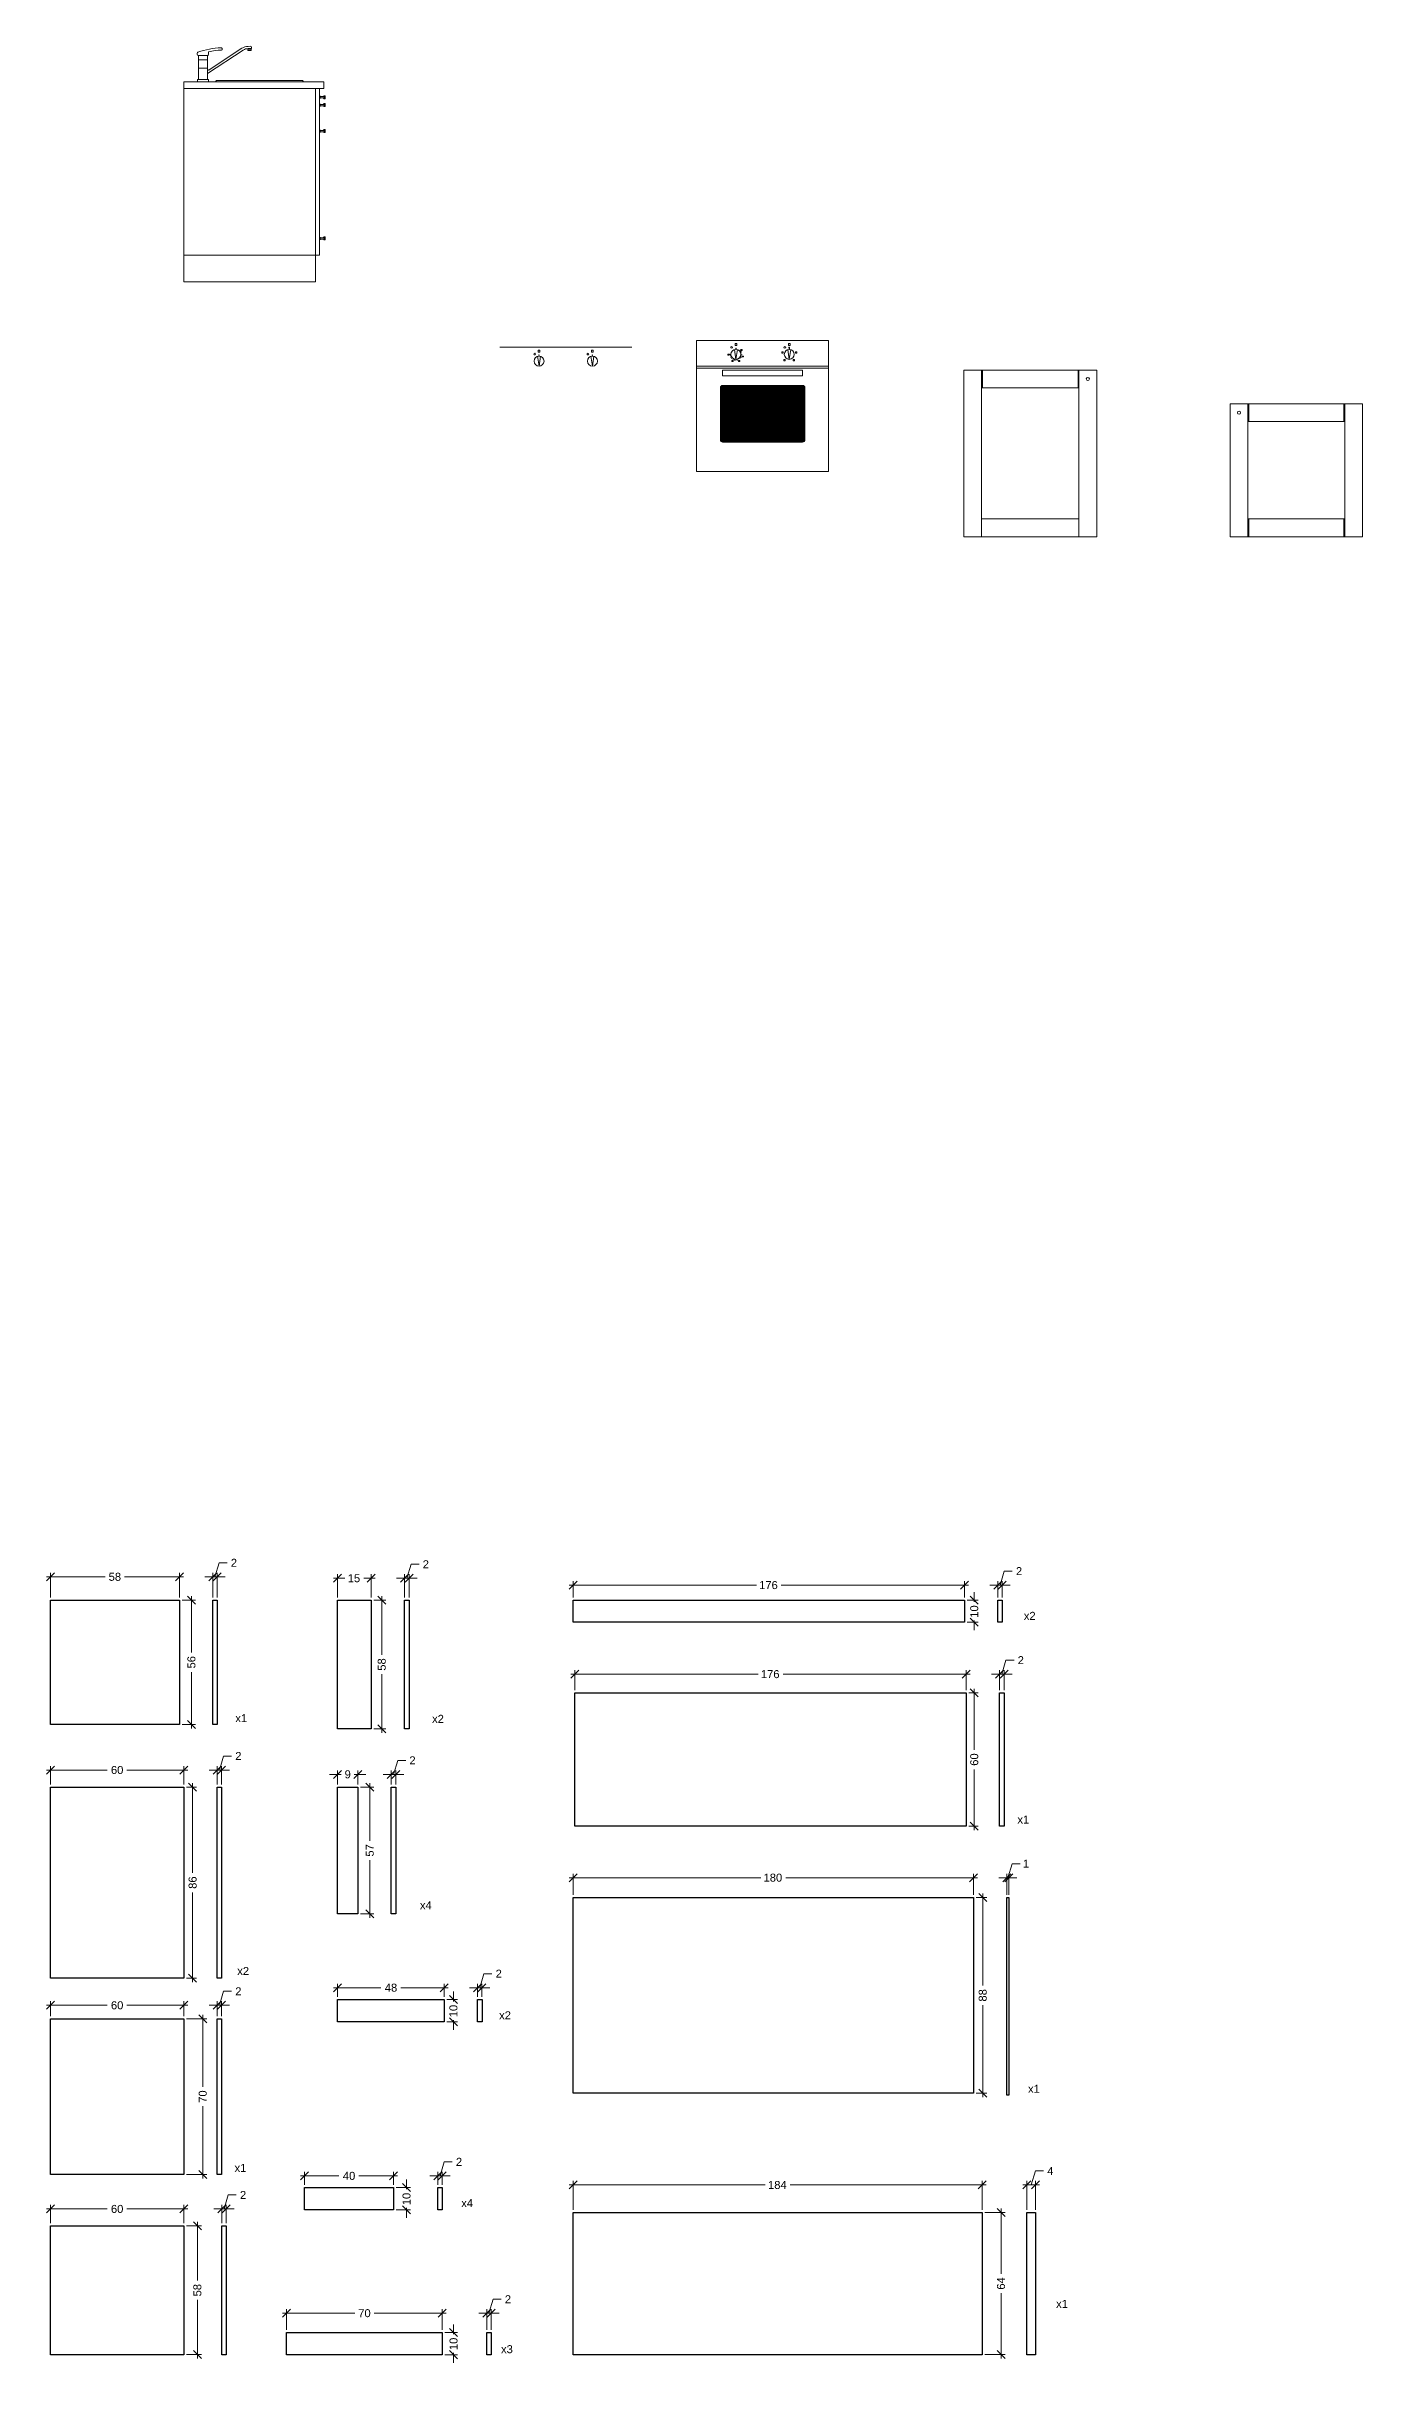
# Model space of a CAD drawing. Header units: centimetres. Extents: x -2268 to 4168, y -1681 to 1458.
# Drawn here: x 3004 to 3596, y -1667 to -624 of the extents above; entities that cross this region are included whole.
import ezdxf

# ---------------------------------------------------------------- set-up
doc = ezdxf.new("R2010")
doc.units = ezdxf.units.CM
for name, color, linetype, lineweight in [('A-SECT-PATT_Num_Penna__6_Num_Penna__6_Num_Penna__5', 5, 'Continuous', 18), ('A-SECT-PATT_Num_Penna__6_Num_Penna__6_Num_Penna__6', 6, 'Continuous', 18), ('A-SECT-PATT_Num_Penna__6_Num_Penna__6_Num_Penna__6_Num_Penna__6_Num_Penna__6_Num_Penna__6_Num_Penna__6_Num_Penna__6_Num_Penna__6_Num_Penna__6_Num_Penna__6_Num_Penna__5', 5, 'Continuous', 18), ('A-SECT-PATT_Num_Penna__6_Num_Penna__6_Num_Penna__6_Num_Penna__6_Num_Penna__6_Num_Penna__6_Num_Penna__6_Num_Penna__6_Num_Penna__6_Num_Penna__6_Num_Penna__6_Num_Penna__6', 6, 'Continuous', 18), ('A-SECT-PATT_Num_Penna__6_Num_Penna__6_Num_Penna__6_Num_Penna__6_Num_Penna__6_Num_Penna__6_Num_Penna__6_Num_Penna__6_Num_Penna__6_Num_Penna__6_Num_Penna__6_Num_Penna__6_Num_Penna__6_Num_Penna__6', 6, 'Continuous', 18), ('PDF _Geometria_Num_Penna__5', 5, 'Continuous', 18), ('PDF11_Text_Num_Penna__4', 4, 'Continuous', 18), ('PDF11_Text_Num_Penna__5', 5, 'Continuous', 18), ('PDF11_Text_Num_Penna__6', 6, 'Continuous', 18), ('PDF16_Geometry_Num_Penna__5_Num_Penna__5_Num_Penna__5_Num_Penna__5_Num_Penna__5_Num_Penna__5_Num_Penna__5_Num_Penna__5_Num_Penna__5_Num_Penna__5_Num_Penna__5_Num_Penna__5', 5, 'Continuous', 18), ('PDF16_Geometry_Num_Penna__5_Num_Penna__5_Num_Penna__5_Num_Penna__5_Num_Penna__5_Num_Penna__5_Num_Penna__5_Num_Penna__5_Num_Penna__5_Num_Penna__5_Num_Penna__5_Num_Penna__70', 70, 'Continuous', 18)]:
    doc.layers.add(name, color=color, linetype=linetype, lineweight=lineweight)
doc.layers.add('PDF3_Geometry', color=7, linetype='Continuous')
doc.layers.add('PDF3_Text', color=7, linetype='Continuous')
doc.styles.add('PDF Arial', font='Arial.ttf')

msp = doc.modelspace()

# ---------------------------------------------------------------- linework, layer by layer
at = {"layer": 'A-SECT-PATT_Num_Penna__6_Num_Penna__6_Num_Penna__5', "color": 5, "linetype": 'Continuous', "lineweight": 18}
for p, q in [((3226.0354, -768.1631), (3225.3493, -763.7702)), ((3226.0354, -768.1631), (3226.7215, -763.7702)), ((3250.0354, -768.1631), (3249.3493, -763.7702)), ((3250.0354, -768.1631), (3250.7215, -763.7702))]:
    msp.add_line(p, q, dxfattribs=at)
for centre in [(3472.8456, -773.9543), (3540.8456, -789.1543)]:
    msp.add_circle(centre, 0.7, dxfattribs=at)
at = {"layer": 'A-SECT-PATT_Num_Penna__6_Num_Penna__6_Num_Penna__6', "color": 6, "linetype": 'Continuous', "lineweight": 18}
for p, q in [((3314.5787, -765.1342), (3313.8926, -760.7414)), ((3314.5787, -765.1342), (3315.2647, -760.7414)), ((3338.5787, -765.1342), (3337.8926, -760.7414)), ((3338.5787, -765.1342), (3339.2647, -760.7414)), ((3476.8456, -769.9543), (3417.0456, -769.9543)), ((3417.0456, -769.9543), (3417.0456, -844.9543)), ((3425.0456, -769.9543), (3425.0456, -844.9543)), ((3468.8456, -769.9543), (3468.8456, -844.9543)), ((3476.8456, -769.9543), (3476.8456, -844.9543)), ((3468.8456, -777.9543), (3425.0456, -777.9543)), ((3596.4456, -785.1543), (3536.8456, -785.1543)), ((3536.8456, -785.1543), (3536.8456, -844.9543)), ((3544.8456, -785.1543), (3544.8456, -844.9543)), ((3588.4456, -785.1543), (3588.4456, -844.9543)), ((3596.4456, -785.1543), (3596.4456, -844.9543)), ((3588.4456, -793.1543), (3544.8456, -793.1543)), ((3468.8456, -836.9543), (3425.0456, -836.9543)), ((3588.4456, -836.9543), (3544.8456, -836.9543)), ((3476.8456, -844.9543), (3417.0456, -844.9543)), ((3596.4456, -844.9543), (3536.8456, -844.9543))]:
    msp.add_line(p, q, dxfattribs=at)
at = {"layer": 'A-SECT-PATT_Num_Penna__6_Num_Penna__6_Num_Penna__6_Num_Penna__6_Num_Penna__6_Num_Penna__6_Num_Penna__6_Num_Penna__6_Num_Penna__6_Num_Penna__6_Num_Penna__6_Num_Penna__5', "color": 5, "linetype": 'Continuous', "lineweight": 18}
msp.add_line((3080.9923, -639.7028), (3119.5971, -639.7028), dxfattribs=at)
msp.add_arc((3080.9923, -640.0028), 0.3, 90, 180, dxfattribs=at)
at = {"layer": 'A-SECT-PATT_Num_Penna__6_Num_Penna__6_Num_Penna__6_Num_Penna__6_Num_Penna__6_Num_Penna__6_Num_Penna__6_Num_Penna__6_Num_Penna__6_Num_Penna__6_Num_Penna__6_Num_Penna__6', "color": 6, "linetype": 'Continuous', "lineweight": 18}
for p, q in [((3066.3006, -640.2028), (3129.3006, -640.2028)), ((3066.3006, -640.2028), (3066.3006, -730.2028)), ((3129.3006, -643.2028), (3066.3006, -643.2028)), ((3125.5006, -643.2028), (3125.5006, -718.2028)), ((3127.3006, -643.2028), (3127.3006, -718.2028)), ((3129.3006, -640.2028), (3129.3006, -643.2028)), ((3127.3006, -718.2028), (3066.3006, -718.2028)), ((3125.5006, -718.2028), (3125.5006, -730.2028)), ((3125.5006, -730.2028), (3066.3006, -730.2028))]:
    msp.add_line(p, q, dxfattribs=at)
at = {"layer": 'A-SECT-PATT_Num_Penna__6_Num_Penna__6_Num_Penna__6_Num_Penna__6_Num_Penna__6_Num_Penna__6_Num_Penna__6_Num_Penna__6_Num_Penna__6_Num_Penna__6_Num_Penna__6_Num_Penna__6_Num_Penna__6_Num_Penna__6', "color": 6, "linetype": 'Continuous', "lineweight": 18}
for p, q in [((3425.4456, -769.9543), (3425.4456, -777.9543)), ((3468.4456, -769.9543), (3468.4456, -777.9543)), ((3545.2456, -785.1543), (3545.2456, -793.1543)), ((3588.0456, -785.1543), (3588.0456, -793.1543)), ((3545.2456, -836.9543), (3545.2456, -844.9543)), ((3588.0456, -836.9543), (3588.0456, -844.9543))]:
    msp.add_line(p, q, dxfattribs=at)
at = {"layer": 'PDF _Geometria_Num_Penna__5', "color": 5, "linetype": 'Continuous', "lineweight": 18, "flags": 128}
for points in [[(3072.8115, -628.3529, -0.414210526), (3072.3006, -627.8578), (3072.311, -627.3259, -0.308649318), (3072.629, -626.8562, -0.066079583), (3083.0367, -624.8885, -0.434158377), (3083.5606, -625.393), (3083.5606, -625.4984, -0.401491802), (3083.2153, -625.9272, 0.043584478), (3077.4238, -626.7595)], [(3076.9352, -636.5583), (3092.9883, -625.9383, -0.147241411), (3095.1788, -625.2772), (3096.4955, -625.2772), (3096.506, -625.9566, -0.414864865), (3096.3059, -626.162), (3095.2999, -626.1514, -0.414864865), (3095.0945, -625.9618), (3095.0945, -625.2772)], [(3076.9457, -634.4253, 0.414210526), (3077.4408, -634.9256), (3077.4672, -634.9256, 0.153560914), (3077.7463, -634.8308), (3092.4356, -625.1041, -0.147265429), (3095.1788, -624.2765), (3096.2058, -624.266, -0.414210526), (3096.6956, -624.7716), (3096.6956, -625.077, -0.414864865), (3096.5007, -625.2666)], [(3076.9352, -628.3529), (3077.0195, -628.3529, 0.414), (3077.4092, -627.9631), (3077.4092, -626.7624)]]:
    msp.add_lwpolyline(points, format="xyb", dxfattribs=at)
for points in [[(3072.8799, -639.2127), (3072.8799, -628.3529), (3072.8062, -628.3529), (3076.9352, -628.3529), (3076.9352, -639.2127)], [(3072.8799, -630.3437), (3076.9352, -630.3437)], [(3072.8799, -634.1356), (3076.9352, -634.1356)], [(3095.0945, -625.9092), (3096.4955, -625.9092)]]:
    msp.add_lwpolyline(points, dxfattribs=at)
msp.add_lwpolyline([(3072.4375, -639.2126), (3077.4092, -639.2126), (3077.4092, -640.2027), (3072.4375, -640.2027)], close=True, dxfattribs=at)
at = {"layer": 'PDF11_Text_Num_Penna__4', "color": 4, "linetype": 'Continuous', "lineweight": 18}
msp.add_line((3345.5469, -801.0842), (3345.5787, -801.0842), dxfattribs=at)
at = {"layer": 'PDF11_Text_Num_Penna__5', "color": 5, "linetype": 'Continuous', "lineweight": 18}
for p, q in [((3080.6923, -640.0028), (3080.6923, -640.2028)), ((3119.8971, -640.0028), (3119.8971, -640.2028)), ((3208.3354, -759.6631), (3267.7354, -759.6631)), ((3314.1787, -758.0342), (3314.1787, -758.8342)), ((3314.1787, -758.0342), (3314.9787, -758.0342)), ((3314.1787, -758.8342), (3314.9787, -758.8342)), ((3314.9787, -758.0342), (3314.9787, -758.8342)), ((3316.8355, -760.7066), (3317.439, -760.7066)), ((3316.8355, -761.1066), (3316.8355, -760.7066)), ((3317.439, -760.7066), (3317.439, -761.1066)), ((3338.1787, -758.0342), (3338.1787, -758.8342)), ((3338.1787, -758.0342), (3338.9787, -758.0342)), ((3338.1787, -758.8342), (3338.9787, -758.8342)), ((3338.4273, -759.6854), (3338.73, -759.6854)), ((3338.4273, -759.9918), (3338.4273, -759.6854)), ((3338.73, -759.9918), (3338.4273, -759.9918)), ((3338.73, -759.6854), (3338.73, -759.9918)), ((3338.9787, -758.0342), (3338.9787, -758.8342)), ((3225.6354, -761.0631), (3225.6354, -761.8631)), ((3225.6354, -761.0631), (3226.4354, -761.0631)), ((3225.6354, -761.8631), (3226.4354, -761.8631)), ((3226.4354, -761.0631), (3226.4354, -761.8631)), ((3249.6354, -761.0631), (3249.6354, -761.8631)), ((3249.6354, -761.0631), (3250.4354, -761.0631)), ((3249.6354, -761.8631), (3250.4354, -761.8631)), ((3250.4354, -761.0631), (3250.4354, -761.8631)), ((3310.9279, -762.8343), (3311.5314, -762.8343)), ((3310.9279, -763.2343), (3310.9279, -762.8343)), ((3311.5314, -763.2343), (3310.9279, -763.2343)), ((3311.5314, -762.8343), (3311.5314, -763.2343)), ((3313.3644, -765.6962), (3312.7609, -765.6962)), ((3312.7609, -765.6962), (3312.7609, -766.0962)), ((3312.7609, -766.0962), (3313.3644, -766.0962)), ((3313.3644, -766.0962), (3313.3644, -765.6962)), ((3315.7929, -765.6962), (3316.3964, -765.6962)), ((3315.7929, -766.0962), (3315.7929, -765.6962)), ((3316.3964, -766.0962), (3315.7929, -766.0962)), ((3316.3964, -765.6962), (3316.3964, -766.0962)), ((3317.439, -761.1066), (3316.8355, -761.1066)), ((3317.439, -763.6336), (3318.0425, -763.6336)), ((3317.439, -764.0336), (3317.439, -763.6336)), ((3318.0425, -764.0336), (3317.439, -764.0336)), ((3318.0425, -763.6336), (3318.0425, -764.0336)), ((3335.8068, -761.7639), (3335.2068, -761.7639)), ((3335.2068, -761.7639), (3335.2068, -762.3639)), ((3335.2068, -762.3639), (3335.8068, -762.3639)), ((3335.8068, -762.3639), (3335.8068, -761.7639)), ((3336.7631, -765.2363), (3336.1631, -765.2363)), ((3336.1631, -765.2363), (3336.1631, -765.8363)), ((3336.1631, -765.8363), (3336.7631, -765.8363)), ((3336.7631, -765.8363), (3336.7631, -765.2363)), ((3340.3942, -765.2363), (3340.9942, -765.2363)), ((3340.3942, -765.8363), (3340.3942, -765.2363)), ((3340.9942, -765.8363), (3340.3942, -765.8363)), ((3340.9942, -765.2363), (3340.9942, -765.8363)), ((3341.3505, -761.7639), (3341.9505, -761.7639)), ((3341.3505, -762.3639), (3341.3505, -761.7639)), ((3341.9505, -762.3639), (3341.3505, -762.3639)), ((3341.9505, -761.7639), (3341.9505, -762.3639)), ((3307.5787, -777.8342), (3345.5787, -777.8342)), ((3307.5787, -778.0842), (3345.5787, -778.0842)), ((3307.5787, -778.3342), (3345.5787, -778.3342)), ((3307.5787, -778.5842), (3345.5787, -778.5842)), ((3307.5787, -778.8342), (3345.5787, -778.8342)), ((3307.5787, -779.0842), (3345.5787, -779.0842)), ((3307.5787, -779.3342), (3345.5787, -779.3342)), ((3307.5787, -779.5842), (3345.5787, -779.5842)), ((3307.5787, -779.8342), (3345.5787, -779.8342)), ((3307.5787, -780.0842), (3345.5787, -780.0842)), ((3307.5787, -780.3342), (3345.5787, -780.3342)), ((3307.5787, -780.5842), (3345.5787, -780.5842)), ((3307.5787, -780.8342), (3345.5787, -780.8342)), ((3307.5787, -781.0842), (3345.5787, -781.0842)), ((3307.5787, -781.3342), (3345.5787, -781.3342)), ((3307.5787, -781.5842), (3345.5787, -781.5842)), ((3307.6104, -777.5842), (3345.5469, -777.5842)), ((3307.7126, -777.3342), (3345.4447, -777.3342)), ((3307.9172, -777.0842), (3345.2401, -777.0842)), ((3307.5787, -781.8342), (3345.5787, -781.8342)), ((3307.5787, -782.0842), (3345.5787, -782.0842)), ((3307.5787, -782.3342), (3345.5787, -782.3342)), ((3307.5787, -782.5842), (3345.5787, -782.5842)), ((3307.5787, -782.8342), (3345.5787, -782.8342)), ((3307.5787, -783.0842), (3345.5787, -783.0842)), ((3307.5787, -783.3342), (3345.5787, -783.3342)), ((3307.5787, -783.5842), (3345.5787, -783.5842)), ((3307.5787, -783.8342), (3345.5787, -783.8342)), ((3307.5787, -784.0842), (3345.5787, -784.0842)), ((3307.5787, -784.3342), (3345.5787, -784.3342)), ((3307.5787, -784.5842), (3345.5787, -784.5842)), ((3307.5787, -784.8342), (3345.5787, -784.8342)), ((3307.5787, -785.0842), (3345.5787, -785.0842)), ((3307.5787, -785.3342), (3345.5787, -785.3342)), ((3307.5787, -785.5842), (3345.5787, -785.5842)), ((3307.5787, -785.8342), (3345.5787, -785.8342)), ((3307.5787, -786.0842), (3345.5787, -786.0842)), ((3307.5787, -786.3342), (3345.5787, -786.3342)), ((3307.5787, -786.5842), (3345.5787, -786.5842)), ((3307.5787, -786.8342), (3345.5787, -786.8342)), ((3307.5787, -787.0842), (3345.5787, -787.0842)), ((3307.5787, -787.3342), (3345.5787, -787.3342)), ((3307.5787, -787.5842), (3345.5787, -787.5842)), ((3307.5787, -787.8342), (3345.5787, -787.8342)), ((3307.5787, -788.0842), (3345.5787, -788.0842)), ((3307.5787, -788.3342), (3345.5787, -788.3342)), ((3307.5787, -788.5842), (3345.5787, -788.5842)), ((3307.5787, -788.8342), (3345.5787, -788.8342)), ((3307.5787, -789.0842), (3345.5787, -789.0842)), ((3307.5787, -789.3342), (3345.5787, -789.3342)), ((3307.5787, -789.5842), (3345.5787, -789.5842)), ((3307.5787, -789.8342), (3345.5787, -789.8342)), ((3307.5787, -790.0842), (3345.5787, -790.0842)), ((3307.5787, -790.3342), (3345.5787, -790.3342)), ((3307.5787, -790.5842), (3345.5787, -790.5842)), ((3307.5787, -790.8342), (3345.5787, -790.8342)), ((3307.5787, -791.0842), (3345.5787, -791.0842)), ((3307.5787, -791.3342), (3345.5787, -791.3342)), ((3307.5787, -791.5842), (3345.5787, -791.5842)), ((3307.5787, -791.8342), (3345.5787, -791.8342)), ((3307.5787, -792.0842), (3345.5787, -792.0842)), ((3307.5787, -792.3342), (3345.5787, -792.3342)), ((3307.5787, -792.5842), (3345.5787, -792.5842)), ((3307.5787, -792.8342), (3345.5787, -792.8342)), ((3307.5787, -793.0842), (3345.5787, -793.0842)), ((3307.5787, -793.3342), (3345.5787, -793.3342)), ((3307.5787, -793.5842), (3345.5787, -793.5842)), ((3307.5787, -793.8342), (3345.5787, -793.8342)), ((3307.5787, -794.0842), (3345.5787, -794.0842)), ((3307.5787, -794.3342), (3345.5787, -794.3342)), ((3307.5787, -794.5842), (3345.5787, -794.5842)), ((3307.5787, -794.8342), (3345.5787, -794.8342)), ((3307.5787, -795.0842), (3345.5787, -795.0842)), ((3307.5787, -795.3342), (3345.5787, -795.3342)), ((3307.5787, -795.5842), (3345.5787, -795.5842)), ((3307.5787, -795.8342), (3345.5787, -795.8342)), ((3307.5787, -796.0842), (3345.5787, -796.0842)), ((3307.5787, -796.3342), (3345.5787, -796.3342)), ((3307.5787, -796.5842), (3345.5787, -796.5842)), ((3307.5787, -796.8342), (3345.5787, -796.8342)), ((3307.5787, -797.0842), (3345.5787, -797.0842)), ((3307.5787, -797.3342), (3345.5787, -797.3342)), ((3307.5787, -797.5842), (3345.5787, -797.5842)), ((3307.5787, -797.8342), (3345.5787, -797.8342)), ((3307.5787, -798.0842), (3345.5787, -798.0842)), ((3307.5787, -798.3342), (3345.5787, -798.3342)), ((3307.5787, -798.5842), (3345.5787, -798.5842)), ((3307.5787, -798.8342), (3345.5787, -798.8342)), ((3307.5787, -799.0842), (3345.5787, -799.0842)), ((3307.5787, -799.3342), (3345.5787, -799.3342)), ((3307.5787, -799.5842), (3345.5787, -799.5842)), ((3307.5787, -799.8342), (3345.5787, -799.8342)), ((3307.5787, -800.0842), (3345.5787, -800.0842)), ((3307.5787, -800.3342), (3344.5787, -800.3342)), ((3307.5787, -800.5842), (3343.9172, -800.5842)), ((3307.5787, -800.8342), (3343.7126, -800.8342)), ((3307.5787, -801.0842), (3343.6104, -801.0842)), ((3307.5787, -801.3342), (3343.5787, -801.3342)), ((3307.6104, -801.5842), (3343.6104, -801.5842)), ((3307.7126, -801.8342), (3343.7126, -801.8342)), ((3307.9172, -802.0842), (3343.9172, -802.0842)), ((3343.5787, -801.3342), (3345.5787, -801.3342)), ((3343.6104, -801.0842), (3345.5469, -801.0842)), ((3343.6104, -801.5842), (3345.5469, -801.5842)), ((3343.7126, -800.8342), (3345.4447, -800.8342)), ((3343.7126, -801.8342), (3345.4447, -801.8342)), ((3343.9172, -800.5842), (3345.2401, -800.5842)), ((3343.9172, -802.0842), (3345.2401, -802.0842)), ((3344.5787, -800.3342), (3345.5787, -800.3342)), ((3345.2401, -800.5842), (3345.5787, -800.5842)), ((3345.4447, -800.8342), (3345.5787, -800.8342))]:
    msp.add_line(p, q, dxfattribs=at)
for centre, radius in [((3312.6268, -759.7347), 0.4), ((3314.5787, -760.2305), 0.0957), ((3336.5787, -759.7342), 0.4), ((3338.5787, -760.2305), 0.0957), ((3224.0836, -762.7636), 0.4), ((3226.0354, -765.9131), 2.25), ((3226.0354, -763.2593), 0.0957), ((3248.0354, -762.7631), 0.4), ((3250.0354, -765.9131), 2.25), ((3250.0354, -763.2593), 0.0957), ((3311.9283, -762.8842), 0.05), ((3312.0186, -763.5702), 0.05), ((3312.2834, -764.2094), 0.05), ((3312.7046, -764.7583), 0.05), ((3313.2535, -765.1795), 0.05), ((3313.8927, -765.4442), 0.05), ((3314.5787, -765.5345), 0.05), ((3315.2646, -765.4442), 0.05), ((3315.9038, -765.1795), 0.05), ((3316.4527, -761.0102), 0.05), ((3316.4527, -764.7583), 0.05), ((3316.8739, -761.5591), 0.05), ((3316.8739, -764.2094), 0.05), ((3317.1387, -762.1983), 0.05), ((3317.1387, -763.5702), 0.05), ((3317.229, -762.8842), 0.05)]:
    msp.add_circle(centre, radius, dxfattribs=at)
msp.add_arc((3119.5971, -640.0028), 0.3, 0, 90, dxfattribs=at)
at = {"layer": 'PDF11_Text_Num_Penna__6', "color": 6, "linetype": 'Continuous', "lineweight": 18}
for p, q in [((3296.8787, -756.6342), (3356.2787, -756.6342)), ((3296.8787, -756.6342), (3296.8787, -815.5342)), ((3356.2787, -756.6342), (3356.2787, -815.5342)), ((3296.8787, -768.1342), (3356.2787, -768.1342)), ((3296.8787, -769.1342), (3356.2787, -769.1342)), ((3308.5787, -770.1842), (3308.5787, -772.3342)), ((3308.8287, -769.9342), (3344.3287, -769.9342)), ((3344.5787, -770.1842), (3344.5787, -772.3342)), ((3307.5787, -777.8342), (3307.5787, -801.3342)), ((3308.5787, -776.8342), (3344.5787, -776.8342)), ((3308.8287, -772.5842), (3344.3287, -772.5842)), ((3345.5787, -777.8342), (3345.5787, -801.3342)), ((3308.5787, -802.3342), (3344.5787, -802.3342)), ((3296.8787, -815.5342), (3356.2787, -815.5342))]:
    msp.add_line(p, q, dxfattribs=at)
for centre in [(3314.5787, -762.8842), (3338.5787, -762.8842)]:
    msp.add_circle(centre, 2.25, dxfattribs=at)
for centre, radius, start, end in [((3308.8287, -770.1842), 0.25, 90, 180), ((3344.3287, -770.1842), 0.25, 0, 90), ((3308.5787, -777.8342), 1, 90, 180), ((3308.8287, -772.3342), 0.25, 180, 270), ((3344.3287, -772.3342), 0.25, 270, 0), ((3344.5787, -777.8342), 1, 0, 90), ((3308.5787, -801.3342), 1, 180, 270), ((3344.5787, -801.3342), 1, 270, 0)]:
    msp.add_arc(centre, radius, start, end, dxfattribs=at)
at = {"layer": 'PDF16_Geometry_Num_Penna__5_Num_Penna__5_Num_Penna__5_Num_Penna__5_Num_Penna__5_Num_Penna__5_Num_Penna__5_Num_Penna__5_Num_Penna__5_Num_Penna__5_Num_Penna__5_Num_Penna__5', "color": 5, "linetype": 'Continuous', "lineweight": 18}
for p, q in [((3127.666, -646.755), (3127.3006, -646.755)), ((3127.3006, -646.755), (3127.3006, -647.6506)), ((3127.666, -647.6506), (3127.3006, -647.6506)), ((3127.666, -650.255), (3127.3006, -650.255)), ((3127.3006, -650.255), (3127.3006, -651.1506)), ((3127.666, -651.1506), (3127.3006, -651.1506)), ((3127.666, -646.755), (3127.666, -647.6506)), ((3127.666, -650.255), (3127.666, -651.1506)), ((3128.9734, -646.9035), (3127.8145, -646.9035)), ((3128.9734, -647.5021), (3127.8145, -647.5021)), ((3128.9734, -650.4035), (3127.8145, -650.4035)), ((3128.9734, -651.0021), (3127.8145, -651.0021)), ((3129.4094, -646.5028), (3128.9734, -646.9035)), ((3129.4094, -647.9028), (3128.9734, -647.5021)), ((3129.4094, -650.0028), (3128.9734, -650.4035)), ((3129.4094, -651.4028), (3128.9734, -651.0021)), ((3129.8006, -646.5028), (3129.4094, -646.5028)), ((3129.4094, -646.5028), (3129.4094, -647.9028)), ((3129.8006, -647.9028), (3129.4094, -647.9028)), ((3129.8006, -650.0028), (3129.4094, -650.0028)), ((3129.4094, -650.0028), (3129.4094, -651.4028)), ((3129.8006, -651.4028), (3129.4094, -651.4028)), ((3129.8006, -646.5028), (3129.8006, -647.9028)), ((3129.8006, -650.0028), (3129.8006, -651.4028)), ((3127.666, -661.955), (3127.3006, -661.955)), ((3127.3006, -661.955), (3127.3006, -662.8506)), ((3127.666, -662.8506), (3127.3006, -662.8506)), ((3127.666, -661.955), (3127.666, -662.8506)), ((3128.9734, -662.1035), (3127.8145, -662.1035)), ((3128.9734, -662.7021), (3127.8145, -662.7021)), ((3129.4094, -661.7028), (3128.9734, -662.1035)), ((3129.4094, -663.1028), (3128.9734, -662.7021)), ((3129.8006, -661.7028), (3129.4094, -661.7028)), ((3129.4094, -661.7028), (3129.4094, -663.1028)), ((3129.8006, -663.1028), (3129.4094, -663.1028)), ((3129.8006, -661.7028), (3129.8006, -663.1028))]:
    msp.add_line(p, q, dxfattribs=at)
for centre, start, end in [((3127.8145, -646.755), 180, 270), ((3127.8145, -647.6506), 90, 180), ((3127.8145, -650.255), 180, 270), ((3127.8145, -651.1506), 90, 180), ((3127.8145, -661.955), 180, 270), ((3127.8145, -662.8506), 90, 180)]:
    msp.add_arc(centre, 0.1485, start, end, dxfattribs=at)
at = {"layer": 'PDF16_Geometry_Num_Penna__5_Num_Penna__5_Num_Penna__5_Num_Penna__5_Num_Penna__5_Num_Penna__5_Num_Penna__5_Num_Penna__5_Num_Penna__5_Num_Penna__5_Num_Penna__5_Num_Penna__70', "color": 70, "linetype": 'Continuous', "lineweight": 18}
for p, q in [((3127.666, -710.255), (3127.3006, -710.255)), ((3127.3006, -710.255), (3127.3006, -711.1506)), ((3127.666, -711.1506), (3127.3006, -711.1506)), ((3127.666, -710.255), (3127.666, -711.1506)), ((3128.9734, -710.4035), (3127.8145, -710.4035)), ((3128.9734, -711.0021), (3127.8145, -711.0021)), ((3129.4094, -710.0028), (3128.9734, -710.4035)), ((3129.4094, -711.4028), (3128.9734, -711.0021)), ((3129.8006, -710.0028), (3129.4094, -710.0028)), ((3129.4094, -710.0028), (3129.4094, -711.4028)), ((3129.8006, -711.4028), (3129.4094, -711.4028)), ((3129.8006, -710.0028), (3129.8006, -711.4028))]:
    msp.add_line(p, q, dxfattribs=at)
for centre, start, end in [((3127.8145, -710.255), 180, 270), ((3127.8145, -711.1506), 90, 180)]:
    msp.add_arc(centre, 0.1485, start, end, dxfattribs=at)
at = {"layer": 'PDF3_Geometry', "color": 5, "lineweight": 9}
for points in [[(3008.0625, -1311.2091), (3004.4534, -1314.8182)], [(3004.4534, -1313.019), (3030.8814, -1313.019)], [(3006.2633, -1322.2798), (3006.2633, -1311.2091)], [(3066.0622, -1313.019), (3039.6448, -1313.019)], [(3062.4636, -1314.8182), (3066.0622, -1311.2091)], [(3064.2629, -1322.2798), (3064.2629, -1311.2091)], [(3079.2603, -1313.019), (3075.6617, -1313.019)], [(3077.461, -1314.8182), (3081.0595, -1311.2091)], [(3079.2603, -1322.2798), (3079.2603, -1311.2091)], [(3079.2603, -1313.019), (3081.2606, -1313.019), (3079.2603, -1313.019)], [(3083.0599, -1311.2091), (3079.4614, -1314.8182)], [(3080.2657, -1313.019), (3082.1497, -1306.711), (3085.7482, -1306.711)], [(3081.2606, -1322.2798), (3081.2606, -1311.2091)], [(3081.2606, -1313.019), (3084.8591, -1313.019)], [(3137.1752, -1311.8759), (3133.5767, -1315.4744)], [(3135.3759, -1322.2798), (3135.3759, -1311.8759)], [(3148.7752, -1315.4744), (3152.3737, -1311.8759)], [(3150.5744, -1322.2798), (3150.5744, -1311.8759)], [(3163.7725, -1315.4744), (3167.371, -1311.8759)], [(3165.5718, -1322.2798), (3165.5718, -1311.8759)], [(3169.3714, -1311.8759), (3165.7729, -1315.4744)], [(3166.5772, -1313.6752), (3168.4612, -1307.3672), (3172.0703, -1307.3672)], [(3167.5721, -1322.2798), (3167.5721, -1311.8759)], [(3433.3729, -1316.7656), (3435.2674, -1310.4577), (3438.8659, -1310.4577)], [(3065.4589, -1323.4864), (3071.5023, -1323.4864)], [(3071.5023, -1325.2857), (3067.9038, -1321.6766)], [(3069.703, -1321.6765), (3069.703, -1347.1096)], [(3133.5767, -1313.6752), (3138.7522, -1313.6752)], [(3152.3737, -1313.6752), (3147.1982, -1313.6752)], [(3151.7704, -1323.4864), (3157.0941, -1323.4864)], [(3157.0941, -1325.2857), (3153.4956, -1321.6766)], [(3155.2948, -1321.6765), (3155.2948, -1348.1045)], [(3165.5718, -1313.6752), (3161.9733, -1313.6752)], [(3165.5718, -1313.6752), (3167.5721, -1313.6752), (3165.5718, -1313.6752)], [(3167.5721, -1313.6752), (3171.1706, -1313.6752)], [(3243.1701, -1314.9664), (3239.561, -1318.5649)], [(3239.561, -1316.7656), (3323.7663, -1316.7656)], [(3241.3602, -1322.2798), (3241.3602, -1314.9664)], [(3419.1694, -1316.7656), (3334.9746, -1316.7656)], [(3415.5708, -1318.5649), (3419.1694, -1314.9664)], [(3417.3701, -1322.2798), (3417.3701, -1314.9664)], [(3418.5661, -1323.4864), (3423.5934, -1323.4864)], [(3419.9843, -1321.6765), (3423.5934, -1325.2856)], [(3421.7942, -1324.2802), (3421.7942, -1323.4864), (3421.7942, -1319.8773)], [(3432.3674, -1316.7656), (3428.7689, -1316.7656)], [(3430.5682, -1318.5649), (3434.1667, -1314.9664)], [(3432.3674, -1322.2798), (3432.3674, -1314.9664)], [(3432.3674, -1316.7656), (3434.3678, -1316.7656), (3432.3674, -1316.7656)], [(3436.1671, -1314.9664), (3432.5685, -1318.5649)], [(3434.3678, -1322.2798), (3434.3678, -1314.9664)], [(3434.3678, -1316.7656), (3437.9769, -1316.7656)], [(3418.5661, -1333.4776), (3423.5934, -1333.4776)], [(3423.5934, -1335.2874), (3419.9843, -1331.6783)], [(3421.7942, -1332.6838), (3421.7942, -1333.4776), (3421.7942, -1337.0867)], [(3243.9427, -1355.0158), (3240.3442, -1358.6249)], [(3242.1434, -1364.0756), (3242.1434, -1355.0158)], [(3416.354, -1358.6249), (3419.9526, -1355.0158)], [(3418.1533, -1364.0756), (3418.1533, -1355.0158)], [(3431.3514, -1358.6249), (3434.9499, -1355.0158)], [(3433.1507, -1364.0756), (3433.1507, -1355.0158)], [(3436.9503, -1355.0158), (3433.3517, -1358.6249)], [(3434.1561, -1356.8256), (3436.0401, -1350.5176), (3439.6492, -1350.5176)], [(3435.151, -1364.0756), (3435.151, -1355.0158)], [(3069.703, -1381.285), (3069.703, -1355.8625)], [(3155.2948, -1383.2853), (3155.2948, -1356.868)], [(3240.3442, -1356.8256), (3324.5389, -1356.8256)], [(3419.9526, -1356.8256), (3335.7578, -1356.8256)], [(3419.3493, -1365.2716), (3423.5934, -1365.2716)], [(3423.5934, -1367.0708), (3419.9843, -1363.4723)], [(3421.7942, -1363.4723), (3421.7942, -1390.8951)], [(3433.1507, -1356.8256), (3429.5521, -1356.8256)], [(3433.1507, -1356.8256), (3435.151, -1356.8256), (3433.1507, -1356.8256)], [(3435.151, -1356.8256), (3438.7495, -1356.8256)], [(3065.4589, -1379.4857), (3071.5023, -1379.4857)], [(3067.9038, -1377.6864), (3071.5023, -1381.285)], [(3151.7704, -1381.4861), (3157.0941, -1381.4861)], [(3153.4956, -1379.6868), (3157.0941, -1383.2853)], [(3082.2555, -1399.9549), (3084.15, -1393.6575), (3087.7485, -1393.6575)], [(3160.5762, -1401.9129), (3162.4707, -1395.6049), (3166.0692, -1395.6049)], [(3008.0625, -1398.1557), (3004.4534, -1401.7648)], [(3004.4534, -1399.9549), (3031.8762, -1399.9549)], [(3006.2633, -1406.4323), (3006.2633, -1398.1557)], [(3068.0625, -1399.9549), (3040.6397, -1399.9549)], [(3064.464, -1401.7648), (3068.0625, -1398.1557)], [(3066.2633, -1406.4323), (3066.2633, -1398.1557)], [(3072.0315, -1409.4381), (3068.433, -1405.829)], [(3070.2322, -1405.829), (3070.2322, -1446.2594)], [(3081.2606, -1399.9549), (3077.6621, -1399.9549)], [(3079.4613, -1401.7648), (3083.0598, -1398.1557)], [(3081.2606, -1406.4323), (3081.2606, -1398.1557)], [(3081.2606, -1399.9549), (3083.261, -1399.9549), (3081.2606, -1399.9549)], [(3085.0602, -1398.1557), (3081.4617, -1401.7648)], [(3083.261, -1406.4323), (3083.261, -1398.1557)], [(3083.261, -1399.9549), (3086.8595, -1399.9549)], [(3136.9847, -1401.9129), (3135.3759, -1401.9129), (3131.7774, -1401.9129)], [(3133.5767, -1403.7122), (3137.1752, -1400.1137)], [(3135.3759, -1406.4323), (3135.3759, -1400.1137)], [(3146.3726, -1400.1137), (3142.7741, -1403.7122)], [(3142.954, -1401.9129), (3144.5734, -1401.9129), (3148.1719, -1401.9129)], [(3144.5734, -1406.4323), (3144.5734, -1400.1137)], [(3151.7069, -1409.4381), (3148.1084, -1405.829)], [(3149.9076, -1405.829), (3149.9076, -1431.7595)], [(3159.5707, -1401.9129), (3155.9722, -1401.9129)], [(3157.7715, -1403.7122), (3161.37, -1400.1137)], [(3159.5707, -1406.4323), (3159.5707, -1400.1137)], [(3159.5707, -1401.9129), (3161.5711, -1401.9129), (3159.5707, -1401.9129)], [(3163.3703, -1400.1137), (3159.7718, -1403.7122)], [(3161.571, -1406.4323), (3161.571, -1400.1137)], [(3161.571, -1401.9129), (3165.1696, -1401.9129)], [(3421.7942, -1427.0814), (3421.7942, -1399.6586)], [(3067.4592, -1407.6388), (3072.0315, -1407.6388)], [(3145.7693, -1407.6388), (3151.7069, -1407.6388)], [(3419.3493, -1425.2821), (3423.5934, -1425.2821)], [(3419.9843, -1423.4829), (3423.5934, -1427.0814)], [(3149.9076, -1466.4323), (3149.9076, -1440.5123)], [(3243.1701, -1446.6087), (3239.561, -1450.2072)], [(3239.561, -1448.4079), (3325.7666, -1448.4079)], [(3241.3602, -1456.1553), (3241.3602, -1446.6087)], [(3423.1701, -1448.4079), (3336.975, -1448.4079)], [(3419.5715, -1450.2072), (3423.1701, -1446.6087)], [(3421.3708, -1456.1553), (3421.3708, -1446.6087)], [(3436.3682, -1448.4079), (3432.7696, -1448.4079)], [(3434.5689, -1450.2072), (3438.1674, -1446.6087)], [(3439.1729, -1446.6087), (3435.5744, -1450.2072)], [(3436.3682, -1456.1553), (3436.3682, -1446.6087)], [(3436.3682, -1448.4079), (3437.3736, -1448.4079), (3436.3682, -1448.4079)], [(3436.8762, -1448.4079), (3438.7601, -1442.0999), (3442.3692, -1442.0999)], [(3437.3736, -1456.1553), (3437.3736, -1446.6087)], [(3437.3736, -1448.4079), (3440.9721, -1448.4079)], [(3070.2322, -1495.4427), (3070.2322, -1455.0123)], [(3422.5668, -1457.3619), (3427.3824, -1457.3619)], [(3427.3824, -1459.1611), (3423.7839, -1455.5626)], [(3425.5832, -1455.5626), (3425.5832, -1496.9773)], [(3145.7693, -1464.633), (3151.7069, -1464.633)], [(3148.1084, -1462.8337), (3151.7069, -1466.4323)], [(3067.4592, -1493.6434), (3072.0315, -1493.6434)], [(3068.433, -1491.8336), (3072.0315, -1495.4427)], [(3082.2555, -1505.8466), (3084.15, -1499.5386), (3087.7485, -1499.5386)], [(3137.1752, -1496.1094), (3133.5767, -1499.7185)], [(3133.5767, -1497.9087), (3154.9138, -1497.9087)], [(3135.3759, -1502.0576), (3135.3759, -1496.1094)], [(3185.1731, -1497.9087), (3163.8254, -1497.9087)], [(3181.5746, -1499.7185), (3185.1731, -1496.1094)], [(3183.3739, -1502.0576), (3183.3739, -1496.1094)], [(3187.5333, -1504.0579), (3187.5333, -1503.2536), (3187.5333, -1499.655)], [(3198.3712, -1497.9087), (3194.7727, -1497.9087)], [(3196.572, -1499.7185), (3200.1705, -1496.1094)], [(3198.3712, -1502.0576), (3198.3712, -1496.1094)], [(3198.3712, -1497.9087), (3200.3716, -1497.9087), (3198.3712, -1497.9087)], [(3202.1708, -1496.1094), (3198.5723, -1499.7185)], [(3199.3767, -1497.9087), (3201.2712, -1491.6007), (3204.8697, -1491.6007)], [(3200.3716, -1502.0576), (3200.3716, -1496.1094)], [(3200.3716, -1497.9087), (3203.9701, -1497.9087)], [(3008.0625, -1504.0474), (3004.4534, -1507.6459)], [(3004.4534, -1505.8466), (3031.8762, -1505.8466)], [(3006.2633, -1510.7152), (3006.2633, -1504.0474)], [(3068.0625, -1505.8466), (3040.6397, -1505.8466)], [(3064.464, -1507.6459), (3068.0625, -1504.0474)], [(3066.2633, -1510.7152), (3066.2633, -1504.0474)], [(3076.5931, -1513.721), (3072.9946, -1510.1225)], [(3074.7939, -1510.1225), (3074.7939, -1542.5621)], [(3081.2606, -1505.8466), (3077.6621, -1505.8466)], [(3079.4613, -1507.6459), (3083.0598, -1504.0474)], [(3081.2606, -1510.7152), (3081.2606, -1504.0474)], [(3081.2606, -1505.8466), (3083.261, -1505.8466), (3081.2606, -1505.8466)], [(3085.0602, -1504.0474), (3081.4617, -1507.6459)], [(3083.261, -1510.7152), (3083.261, -1504.0474)], [(3083.261, -1505.8466), (3086.8595, -1505.8466)], [(3184.5698, -1503.2536), (3189.3326, -1503.2536)], [(3185.7341, -1501.4543), (3189.3326, -1505.0528)], [(3189.3326, -1515.0546), (3185.7341, -1511.4561)], [(3425.5832, -1547.1661), (3425.5832, -1505.7408)], [(3067.4592, -1511.9218), (3076.5931, -1511.9218)], [(3184.5698, -1513.2553), (3189.3326, -1513.2553)], [(3187.5333, -1512.4615), (3187.5333, -1513.2553), (3187.5333, -1516.8538)], [(3074.7939, -1583.7228), (3074.7939, -1551.2832)], [(3422.5668, -1545.3668), (3427.3824, -1545.3668)], [(3423.7839, -1543.5676), (3427.3824, -1547.1661)], [(3067.4592, -1581.9235), (3076.5931, -1581.9235)], [(3072.9946, -1580.1243), (3076.5931, -1583.7228)], [(3122.3155, -1580.7912), (3118.717, -1584.3897)], [(3118.717, -1582.5904), (3136.0639, -1582.5904)], [(3120.5162, -1586.6441), (3120.5162, -1580.7912)], [(3162.3119, -1582.5904), (3144.9544, -1582.5904)], [(3158.7134, -1584.3897), (3162.3119, -1580.7912)], [(3160.5127, -1586.6441), (3160.5127, -1580.7912)], [(3166.4502, -1588.6444), (3166.4502, -1587.8506), (3166.4502, -1584.2521)], [(3180.5162, -1582.5904), (3176.9177, -1582.5904)], [(3178.717, -1584.3897), (3182.3155, -1580.7912)], [(3180.5162, -1586.6441), (3180.5162, -1580.7912)], [(3180.5162, -1582.5904), (3182.5166, -1582.5904), (3180.5162, -1582.5904)], [(3184.3158, -1580.7912), (3180.7173, -1584.3897)], [(3181.5111, -1582.5904), (3183.4056, -1576.2825), (3187.0041, -1576.2825)], [(3182.5166, -1586.6441), (3182.5166, -1580.7912)], [(3182.5166, -1582.5904), (3186.1151, -1582.5904)], [(3447.3754, -1586.6969), (3449.2593, -1580.3889), (3452.8578, -1580.3889)], [(3084.3934, -1597.4924), (3086.288, -1591.1844), (3089.8865, -1591.1844)], [(3161.7192, -1587.8506), (3168.2495, -1587.8506)], [(3164.651, -1586.0514), (3168.2495, -1589.6499)], [(3243.1701, -1584.887), (3239.561, -1588.4961)], [(3239.561, -1586.6969), (3327.767, -1586.6969)], [(3241.3602, -1597.8523), (3241.3602, -1584.887)], [(3427.1708, -1586.6969), (3338.9647, -1586.6969)], [(3423.5722, -1588.4961), (3427.1708, -1584.887)], [(3425.3715, -1597.8523), (3425.3715, -1584.887)], [(3447.1743, -1584.887), (3443.5758, -1588.4961)], [(3443.5758, -1586.6969), (3451.175, -1586.6969)], [(3445.375, -1597.8523), (3445.375, -1584.887)], [(3447.5765, -1588.4961), (3451.175, -1584.887)], [(3449.3757, -1597.8523), (3449.3757, -1584.887)], [(3008.0625, -1595.6931), (3004.4534, -1599.2917)], [(3004.4534, -1597.4924), (3031.8762, -1597.4924)], [(3006.2633, -1603.8533), (3006.2633, -1595.6931)], [(3068.0625, -1597.4924), (3040.6397, -1597.4924)], [(3064.464, -1599.2917), (3068.0625, -1595.6931)], [(3066.2633, -1603.8533), (3066.2633, -1595.6931)], [(3067.4592, -1605.0493), (3074.1694, -1605.0493)], [(3074.1694, -1606.8486), (3070.5709, -1603.25)], [(3072.3702, -1603.25), (3072.3702, -1629.6674)], [(3083.3879, -1597.4924), (3079.7894, -1597.4924)], [(3081.5887, -1599.2917), (3085.1872, -1595.6931)], [(3083.3879, -1603.8533), (3083.3879, -1595.6931)], [(3083.3879, -1597.4924), (3085.3883, -1597.4924), (3083.3879, -1597.4924)], [(3087.1876, -1595.6931), (3083.5891, -1599.2917)], [(3085.3883, -1603.8533), (3085.3883, -1595.6931)], [(3085.3883, -1597.4924), (3088.9868, -1597.4924)], [(3161.7192, -1597.8524), (3168.2495, -1597.8524)], [(3168.2495, -1599.6517), (3164.651, -1596.0531)], [(3166.4502, -1597.048), (3166.4502, -1597.8524), (3166.4502, -1601.4509)], [(3426.5675, -1599.0482), (3435.6061, -1599.0482)], [(3435.6061, -1600.8475), (3432.0076, -1597.249)], [(3433.8069, -1597.249), (3433.8069, -1626.6722)], [(3433.8069, -1664.8482), (3433.8069, -1635.4356)], [(3072.3702, -1664.8482), (3072.3702, -1638.4308)], [(3114.3141, -1642.6115), (3110.7155, -1646.21)], [(3110.7155, -1644.4107), (3143.1551, -1644.4107)], [(3112.5148, -1651.8512), (3112.5148, -1642.6115)], [(3184.3158, -1644.4107), (3151.8657, -1644.4107)], [(3180.7173, -1646.21), (3184.3158, -1642.6115)], [(3182.5166, -1651.8512), (3182.5166, -1642.6115)], [(3202.5095, -1644.4107), (3198.911, -1644.4107)], [(3200.7103, -1646.21), (3204.3194, -1642.6115)], [(3202.5095, -1651.8512), (3202.5095, -1642.6115)], [(3202.5095, -1644.4107), (3204.5099, -1644.4107), (3202.5095, -1644.4107)], [(3206.3197, -1642.6115), (3202.7106, -1646.21)], [(3203.5149, -1644.4107), (3205.4095, -1638.1027), (3209.008, -1638.1027)], [(3204.5099, -1651.8512), (3204.5099, -1642.6115)], [(3204.5099, -1644.4107), (3208.119, -1644.4107)], [(3183.7125, -1653.0578), (3189.3961, -1653.0578)], [(3185.7976, -1651.2585), (3189.3961, -1654.857)], [(3187.5968, -1653.8516), (3187.5968, -1653.0578), (3187.5968, -1649.4487)], [(3067.4592, -1663.0489), (3074.1694, -1663.0489)], [(3070.5709, -1661.2497), (3074.1694, -1664.8482)], [(3183.7125, -1663.0595), (3189.3961, -1663.0595)], [(3189.3961, -1664.8588), (3185.7976, -1661.2497)], [(3187.5968, -1662.2552), (3187.5968, -1663.0595), (3187.5968, -1666.658)], [(3426.5675, -1663.0489), (3435.6061, -1663.0489)], [(3432.0076, -1661.2497), (3435.6061, -1664.8482)]]:
    msp.add_lwpolyline(points, dxfattribs=at)
at = {"layer": 'PDF3_Geometry', "color": 6, "lineweight": 25}
for points in [[(3006.2633, -1323.4757), (3064.2629, -1323.4757), (3064.2629, -1379.4856), (3006.2633, -1379.4856)], [(3079.2603, -1323.4757), (3081.2606, -1323.4757), (3081.2606, -1379.4856), (3079.2603, -1379.4856)], [(3135.376, -1323.4757), (3150.5744, -1323.4757), (3150.5744, -1381.4859), (3135.376, -1381.4859)], [(3165.5824, -1323.4757), (3167.5827, -1323.4757), (3167.5827, -1381.4859), (3165.5824, -1381.4859)], [(3241.3602, -1323.4757), (3417.3701, -1323.4757), (3417.3701, -1333.4774), (3241.3602, -1333.4774)], [(3432.3674, -1323.4757), (3434.3678, -1323.4757), (3434.3678, -1333.4774), (3432.3674, -1333.4774)], [(3242.1434, -1365.2714), (3418.1533, -1365.2714), (3418.1533, -1425.2714), (3242.1434, -1425.2714)], [(3433.1507, -1365.2714), (3435.151, -1365.2714), (3435.151, -1425.2714), (3433.1507, -1425.2714)], [(3006.2633, -1407.6281), (3066.2633, -1407.6281), (3066.2633, -1493.6433), (3006.2633, -1493.6433)], [(3081.2606, -1407.6281), (3083.261, -1407.6281), (3083.261, -1493.6433), (3081.2606, -1493.6433)], [(3135.376, -1407.6281), (3144.5734, -1407.6281), (3144.5734, -1464.6329), (3135.376, -1464.6329)], [(3159.5813, -1407.6281), (3161.5817, -1407.6281), (3161.5817, -1464.6329), (3159.5813, -1464.6329)], [(3241.3602, -1457.3617), (3421.3708, -1457.3617), (3421.3708, -1545.3667), (3241.3602, -1545.3667)], [(3436.3682, -1457.3617), (3437.3736, -1457.3617), (3437.3736, -1546.3192), (3436.3682, -1546.3192)], [(3135.376, -1503.264), (3183.3739, -1503.264), (3183.3739, -1513.2552), (3135.376, -1513.2552)], [(3198.3818, -1503.264), (3200.3822, -1503.264), (3200.3822, -1513.2552), (3198.3818, -1513.2552)], [(3006.2633, -1511.9216), (3066.2633, -1511.9216), (3066.2633, -1581.9234), (3006.2633, -1581.9234)], [(3081.2606, -1511.9216), (3083.261, -1511.9216), (3083.261, -1581.9234), (3081.2606, -1581.9234)], [(3120.5162, -1587.8505), (3160.5233, -1587.8505), (3160.5233, -1597.8523), (3120.5162, -1597.8523)], [(3180.5162, -1587.8505), (3182.5166, -1587.8505), (3182.5166, -1597.8523), (3180.5162, -1597.8523)], [(3006.2633, -1605.0492), (3066.2633, -1605.0492), (3066.2633, -1663.0594), (3006.2633, -1663.0594)], [(3083.388, -1605.0492), (3085.3883, -1605.0492), (3085.3883, -1663.0594), (3083.388, -1663.0594)], [(3241.3602, -1599.0587), (3425.3715, -1599.0587), (3425.3715, -1663.0594), (3241.3602, -1663.0594)], [(3445.375, -1599.0587), (3449.3757, -1599.0587), (3449.3757, -1663.0594), (3445.375, -1663.0594)], [(3112.5148, -1653.0576), (3182.5166, -1653.0576), (3182.5166, -1663.0594), (3112.5148, -1663.0594)], [(3202.5201, -1653.0576), (3204.5204, -1653.0576), (3204.5204, -1663.0594), (3202.5201, -1663.0594)]]:
    msp.add_lwpolyline(points, close=True, dxfattribs=at)

# ---------------------------------------------------------------- texts
at = {"layer": 'PDF3_Text', "color": 5, "attachment_point": 7, "style": 'PDF Arial'}
for s, insert, char_height in [('58', (3032.4689, -1314.8479), 3.60019), ('2', (3087.4098, -1308.5102), 3.6002), ('15', (3140.0011, -1315.5041), 3.60019), ('2', (3173.7214, -1309.1664), 3.6002), ('2', (3440.517, -1312.2569), 3.6002), ('176', (3325.0152, -1318.5945), 3.60019), ('x2', (3444.0626, -1332.3769), 3.60019), ('176', (3325.7984, -1358.6545), 3.60019), ('2', (3441.3002, -1352.3169), 3.6002), ('x1', (3089.4525, -1378.4167), 3.60019), ('x2', (3177.9337, -1378.7237), 3.60019), ('2', (3089.4102, -1395.4568), 3.6002), ('2', (3167.7203, -1397.4042), 3.6002), ('60', (3033.485, -1401.7944), 3.60019), ('9', (3138.5829, -1403.7418), 3.6002), ('x1', (3441.1732, -1424.0332), 3.60019), ('180', (3327.0155, -1450.2368), 3.60019), ('1', (3443.6181, -1443.8992), 3.6002), ('x4', (3172.4717, -1462.61), 3.60019), ('x2', (3090.3104, -1492.1846), 3.60019), ('2', (3206.5208, -1493.4106), 3.6002), ('2', (3089.4102, -1501.3379), 3.6002), ('48', (3156.6602, -1499.7482), 3.60019), ('60', (3033.485, -1507.6755), 3.60019), ('x2', (3208.0872, -1512.1334), 3.60019), ('x1', (3445.9466, -1545.2081), 3.60019), ('x1', (3089.0927, -1580.8228), 3.60019), ('40', (3137.7997, -1584.4194), 3.60019), ('2', (3188.6552, -1578.0817), 3.6002), ('4', (3454.5936, -1582.1881), 3.6002), ('2', (3091.5376, -1592.9837), 3.6002), ('x4', (3191.0472, -1596.6353), 3.60019), ('184', (3329.0159, -1588.5258), 3.60019), ('60', (3033.485, -1599.3213), 3.60019), ('2', (3210.6591, -1639.902), 3.6002), ('70', (3144.7215, -1646.2396), 3.60019), ('x1', (3458.5837, -1641.987), 3.60019), ('x3', (3208.9447, -1662.4374), 3.60019)]:
    msp.add_mtext(s, dxfattribs=dict(at, insert=insert, char_height=char_height))
at = {"layer": 'PDF3_Text', "color": 5, "char_height": 3.60019, "attachment_point": 7, "rotation": 90, "style": 'PDF Arial'}
for s, insert in [('10', (3423.6231, -1331.4349)), ('56', (3071.5319, -1354.2643)), ('58', (3157.1237, -1355.2698)), ('60', (3423.6231, -1398.0498)), ('57', (3151.7365, -1438.9248)), ('86', (3072.0717, -1453.4247)), ('88', (3427.4121, -1504.1532)), ('10', (3189.3622, -1511.2126)), ('70', (3076.6228, -1549.7168)), ('10', (3168.2791, -1595.7991)), ('58', (3074.1991, -1636.8433)), ('64', (3435.6358, -1633.8163)), ('10', (3189.4257, -1661.0063))]:
    msp.add_mtext(s, dxfattribs=dict(at, insert=insert))

doc.saveas('drawing.dxf')
